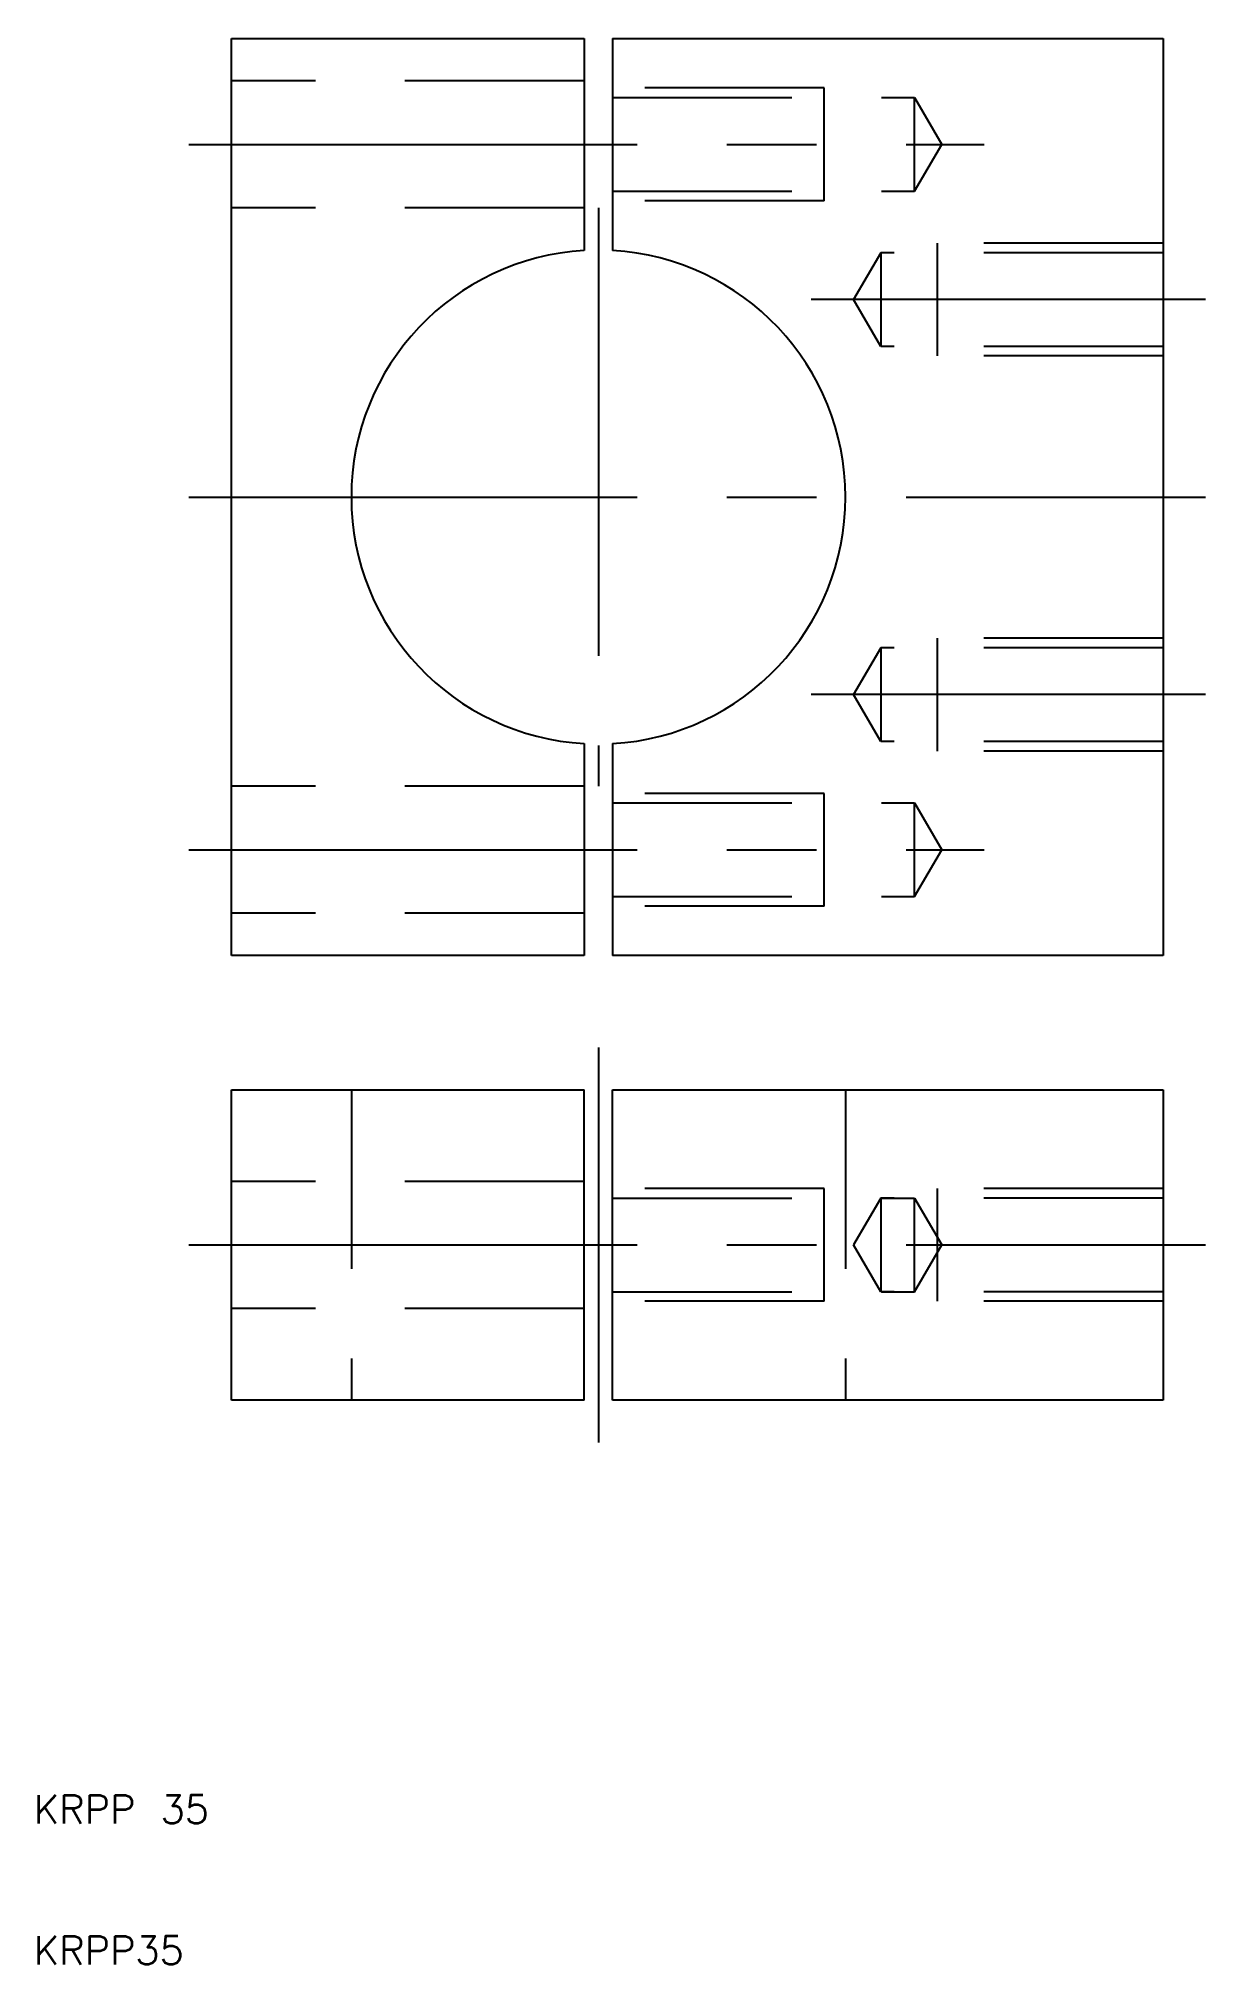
# Model space of a CAD drawing. Extents: x 10 to 93, y 10 to 146.
import ezdxf

# ---------------------------------------------------------------- set-up
doc = ezdxf.new("R2010")
doc.units = 0
doc.linetypes.add('CENTER', pattern=[50.8, 31.75, -6.35, 6.35, -6.35])
doc.linetypes.add('DASHED', pattern=[19.05, 12.7, -6.35])
doc.layers.get('0').update_dxf_attribs({"linetype": 'CONTINUOUS'})
doc.layers.add('CENTER', color=1, linetype='CENTER')
doc.styles.get("Standard").update_dxf_attribs({"font": 'txt.shx'})

msp = doc.modelspace()

# ---------------------------------------------------------------- linework, layer by layer
for p, q in [((24, 146.5), (49, 146.5)), ((24, 81.5), (24, 146.5)), ((49, 146.5), (49, 131.47)), ((51, 146.5), (51, 131.47)), ((51, 146.5), (90, 146.5)), ((51, 146.5), (90, 146.5)), ((90, 146.5), (90, 81.5)), ((49, 96.53), (49, 81.5)), ((51, 96.53), (51, 81.5)), ((49, 81.5), (24, 81.5)), ((90, 81.5), (51, 81.5)), ((24, 72), (49, 72)), ((24, 50), (24, 72)), ((49, 50), (49, 72)), ((51, 72), (90, 72)), ((51, 50), (51, 72)), ((90, 72), (90, 50)), ((49, 50), (24, 50)), ((90, 50), (51, 50))]:
    msp.add_line(p, q)
at = {"color": 3, "linetype": 'DASHED'}
for p, q in [((49, 143.5), (24, 143.5)), ((66, 143), (51, 143)), ((51, 142.32), (72.4, 142.32)), ((66, 135), (66, 143)), ((72.4, 142.32), (74.32, 139)), ((72.4, 135.68), (72.4, 142.32)), ((72.4, 135.68), (74.32, 139)), ((51, 135.68), (72.4, 135.68)), ((49, 134.5), (24, 134.5)), ((66, 135), (51, 135)), ((70, 131.32), (68.08, 128)), ((70, 131.32), (70, 124.68)), ((90, 131.32), (70, 131.32)), ((90, 132), (74, 132)), ((74, 132), (74, 124)), ((70, 124.68), (68.08, 128)), ((90, 124.68), (70, 124.68)), ((90, 124), (74, 124)), ((90, 104), (74, 104)), ((74, 104), (74, 96)), ((70, 103.32), (68.08, 100)), ((70, 103.32), (70, 96.68)), ((90, 103.32), (70, 103.32)), ((70, 96.68), (68.08, 100)), ((90, 96.68), (70, 96.68)), ((90, 96), (74, 96)), ((49, 93.5), (24, 93.5)), ((66, 93), (51, 93)), ((66, 85), (66, 93)), ((51, 92.32), (72.4, 92.32)), ((72.4, 92.32), (74.32, 89)), ((72.4, 85.68), (72.4, 92.32)), ((72.4, 85.68), (74.32, 89)), ((51, 85.68), (72.4, 85.68)), ((66, 85), (51, 85)), ((49, 84.5), (24, 84.5)), ((32.5, 72), (32.5, 50)), ((67.5, 72), (67.5, 50)), ((49, 65.5), (24, 65.5)), ((66, 65), (51, 65)), ((51, 64.32), (72.4, 64.32)), ((66, 57), (66, 65)), ((70, 64.32), (68.08, 61)), ((90, 64.32), (70, 64.32)), ((70, 64.32), (70, 57.68)), ((72.4, 64.32), (74.32, 61)), ((72.4, 57.68), (72.4, 64.32)), ((74, 65), (74, 57)), ((90, 65), (74, 65)), ((70, 57.68), (68.08, 61)), ((72.4, 57.68), (74.32, 61)), ((51, 57.68), (72.4, 57.68)), ((90, 57.68), (70, 57.68)), ((49, 56.5), (24, 56.5)), ((66, 57), (51, 57)), ((90, 57), (74, 57))]:
    msp.add_line(p, q, dxfattribs=at)
for start, end in [(93.2758, 266.7242), (273.2758, 86.7242)]:
    msp.add_arc((50, 114), 17.5, start, end)
at = {"layer": 'CENTER'}
for p, q in [((21, 139), (77.32, 139)), ((50, 134.5), (50, 93.5)), ((93, 128), (65.08, 128)), ((21, 114), (93, 114)), ((93, 100), (65.08, 100)), ((21, 89), (77.32, 89)), ((50, 75), (50, 47)), ((21, 61), (93, 61))]:
    msp.add_line(p, q, dxfattribs=at)

# ---------------------------------------------------------------- texts
for s, p in [('KRPP 35', (10, 20)), ('KRPP35', (10, 10))]:
    msp.add_text(s, height=2).set_placement(p)

doc.saveas('drawing.dxf')
